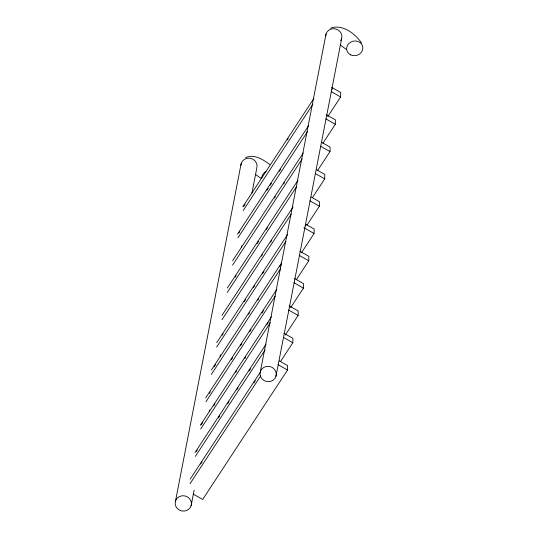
<?xml version="1.0" encoding="UTF-8"?>
<svg xmlns="http://www.w3.org/2000/svg" width="538" height="538" viewBox="0 0 538 538"><rect width="100%" height="100%" fill="white"/><g stroke="black" fill="none" stroke-linecap="round" stroke-linejoin="round"><path stroke-width="0.81" d="M279.37 360.904L287.601 365.584L287.507 370.043L202.671 499.466L193.203 494.086M283.835 333.271L292.914 338.274L292.82 342.733L280.439 361.623M285.295 335.013L298.133 315.429L298.227 310.971L289.148 305.806M290.607 307.709L303.445 288.119L303.54 283.661L294.461 278.496M305.934 224.366L314.165 229.047L314.071 233.505L301.69 252.396M296.377 279.699L308.758 260.809L308.852 256.35L299.774 251.192M311.246 197.056L319.478 201.737L319.384 206.195L307.003 225.086M316.559 169.752L324.791 174.433L324.696 178.892L312.316 197.776M321.872 142.442L330.103 147.123L330.009 151.582L317.622 170.472M326.331 114.816L335.409 119.813L335.322 124.271L322.935 143.162M327.79 116.558L340.635 96.968L340.722 92.509L331.643 87.344M175.502 501.093L241.185 163.451M191.111 505.754A8.151 7.667 11 0 0 181.38 495.915A8.151 7.667 11 0 0 177.412 508.592A8.151 7.667 11 0 0 191.111 505.754L194.151 490.078M209.396 411.691L209.719 410.043M220.156 356.405L220.472 354.757M241.34 247.493L241.663 245.846M251.939 193.034L256.754 168.28A8.157 7.693 16.2 0 0 250.231 158.273A8.157 7.693 16.2 0 0 240.849 165.435M260.345 371.664L326.028 34.029M275.947 376.331A8.151 7.667 11 0 0 266.223 366.492A8.151 7.667 11 0 0 262.255 379.169A8.151 7.667 11 0 0 275.947 376.331L341.59 38.857M242.806 206.814L313.889 98.38M243.741 206.384L245.12 204.285M287.305 139.927L288.227 138.522M243.176 210.573L312.881 104.237M331.879 89.402L332.8 88.003M237.5 234.124L308.577 125.684M238.885 232.994L239.807 231.596M266.861 190.317L268.24 188.219M270.069 185.422L271.448 183.324M279.242 171.427L280.621 169.329M237.863 237.883L307.568 131.541M232.645 260.728L303.264 152.994M274.393 198.038L275.308 196.639M283.56 184.043L284.481 182.644M232.55 265.187L302.255 158.851M227.332 288.038L297.951 180.304M235.14 277.117L236.061 275.712M257.157 243.532L258.529 241.434M266.323 229.544L267.702 227.446M227.238 292.497L296.485 186.861M222.019 315.342L293.102 206.908M261.475 256.149L262.389 254.75M270.648 242.161L271.562 240.762M221.925 319.801L291.172 214.164M216.706 342.652L287.79 234.218M222.228 335.228L223.142 333.829M244.239 301.643L245.61 299.545M253.411 287.655L254.783 285.557M262.578 273.66L263.956 271.562M216.612 347.111L285.86 241.475M305.322 225.94L306.236 224.541M211.394 369.962L281.556 262.921M214.164 366.734L215.536 364.63M248.556 314.259L249.471 312.86M257.729 300.271L258.644 298.872M279.74 266.693L281.118 264.595M211.299 374.421L280.547 268.778M205.624 397.965L276.707 289.531M209.309 393.339L210.224 391.94M231.32 359.761L232.698 357.662M240.493 345.766L241.865 343.668M249.666 331.778L251.038 329.68M262.046 312.887L263.418 310.789M205.987 401.725L275.234 296.088M200.311 425.276L271.394 316.835M201.246 424.845L202.618 422.747M213.626 405.955L214.998 403.856M235.637 372.377L236.552 370.978M244.81 358.382L245.725 356.983M266.821 324.804L268.2 322.706M200.674 429.035L270.379 322.699M194.998 452.579L266.081 344.145M196.39 451.449L197.305 450.05M218.401 417.871L219.78 415.773M227.574 403.883L228.953 401.778M236.747 389.889L238.119 387.79M249.128 370.998L250.506 368.9M195.361 456.338L265.066 350.003M190.143 479.19L260.769 371.455M200.708 464.065L202.086 461.967M253.902 382.915L255.281 380.817M190.049 483.649L260.674 375.914M330.453 28.232C342.235 23.726 355.053 33.47 361.462 42.899M245.617 157.654C253.97 153.592 263.156 159.598 269.76 164.473M331.166 91.588L340.635 96.968M325.853 118.891L335.322 124.271M320.54 146.202L330.009 151.582M315.228 173.505L324.696 178.892M309.915 200.815L319.384 206.195M303.876 227.709L314.071 233.505M299.289 255.429L308.758 260.809M293.983 282.739L303.445 288.119M288.671 310.043L298.133 315.429M283.358 337.353L292.82 342.733M278.045 364.663L287.507 370.043M340.245 44.916L346.337 49.483M255.409 174.339L260.903 178.367M325.692 36.012A8.157 7.693 16.2 0 1 336.109 29.099A8.157 7.693 16.2 0 1 340.736 40.68M261.777 177.937A8.151 7.317 -13.6 0 1 266.028 171.461M350.494 54.802A8.151 7.317 -13.6 0 0 362.834 48.158A8.151 7.317 -13.6 0 0 350.85 42.045A8.151 7.317 -13.6 0 0 350.494 54.802"/></g></svg>
